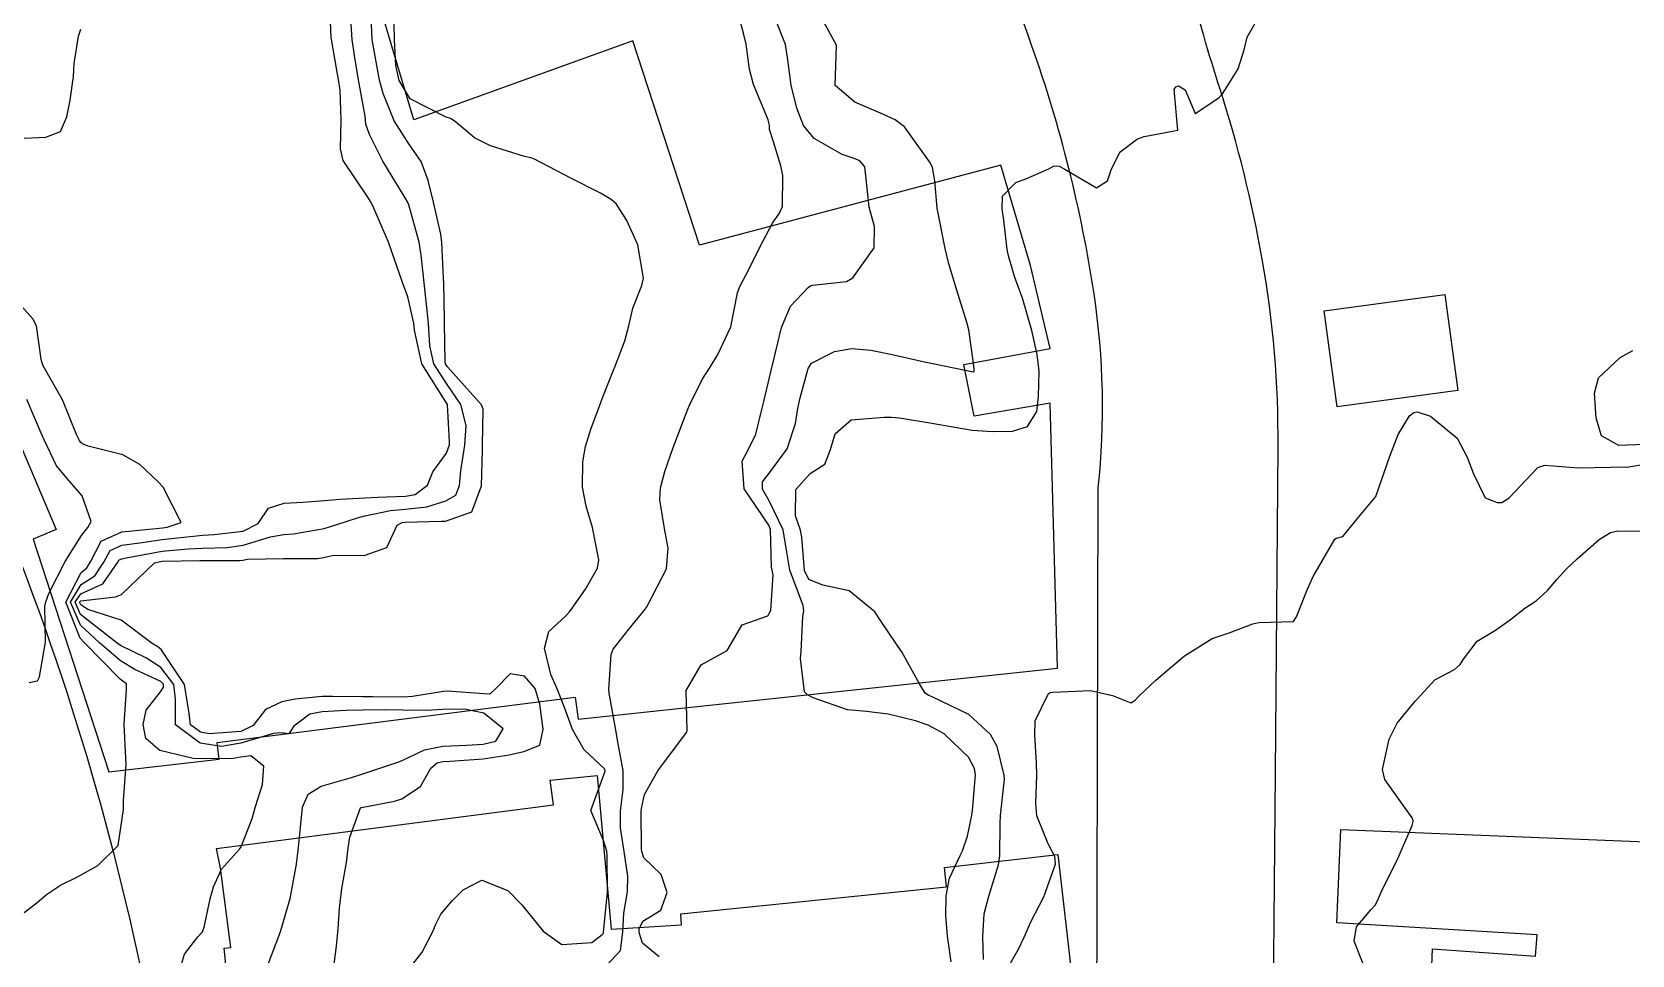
# Model space of a CAD drawing. Header units: metres. Extents: x 298520 to 308411, y 7433745 to 7450750.
# Drawn here: x 302011.5 to 302090.6, y 7441829.5 to 7441875.2 of the extents above; entities that cross this region are included whole.
import ezdxf

# ---------------------------------------------------------------- set-up
doc = ezdxf.new("R2010")
doc.units = ezdxf.units.M
doc.header["$LTSCALE"] = 10
for name, color, linetype in [('Curvas de Nivel 1m', 11, 'Continuous'), ('Curvas de Nivel 5m', 15, 'Continuous'), ('Edificações', 30, 'Continuous'), ('Vias Primárias', 230, 'Continuous')]:
    doc.layers.add(name, color=color, linetype=linetype)

msp = doc.modelspace()

# ---------------------------------------------------------------- linework, layer by layer
at = {"layer": 'Curvas de Nivel 1m', "flags": 128}
for points, elevation in [([(302039.664, 7441828.784), (302040.577, 7441829.768), (302040.69, 7441830.67), (302040.744, 7441831.623), (302040.934, 7441832.668), (302040.947, 7441833.442), (302040.768, 7441834.67), (302040.589, 7441835.833), (302040.576, 7441836.672), (302040.714, 7441837.73), (302040.714, 7441838.671), (302040.47, 7441839.999), (302040.344, 7441840.675), (302040.014, 7441842.494), (302039.997, 7441842.678), (302040.124, 7441844.403), (302040.227, 7441844.676), (302040.943, 7441845.593), (302041.811, 7441846.661), (302041.84, 7441846.704), (302041.884, 7441846.764), (302042.862, 7441848.646), (302042.942, 7441849.674), (302042.752, 7441850.648), (302042.533, 7441852.063), (302042.557, 7441852.651), (302042.778, 7441853.465), (302043.18, 7441854.642), (302043.911, 7441856.55), (302043.948, 7441856.631), (302043.959, 7441856.665), (302043.995, 7441856.749), (302044.622, 7441858.016), (302045.015, 7441858.62), (302045.402, 7441859.243), (302046.043, 7441860.61), (302046.369, 7441862.305), (302046.482, 7441862.604), (302046.932, 7441863.448), (302047.484, 7441864.589), (302048.105, 7441865.745), (302048.446, 7441866.24), (302048.601, 7441866.575), (302048.616, 7441868.095), (302048.513, 7441868.576), (302048.155, 7441869.757), (302047.954, 7441870.377), (302047.952, 7441870.583), (302047.893, 7441870.859), (302047.17, 7441872.595), (302046.965, 7441873.363), (302046.794, 7441874.601), (302046.688, 7441875.073), (302046.271, 7441876.609)], 739), ([(302023.076, 7441828.879), (302023.679, 7441830.478), (302023.783, 7441830.768), (302023.811, 7441830.869), (302024.231, 7441832.339), (302024.343, 7441832.864), (302024.547, 7441834.039), (302024.647, 7441834.861), (302024.748, 7441835.86), (302024.855, 7441836.859), (302025.123, 7441837.503), (302025.773, 7441837.9), (302027.279, 7441838.329), (302027.78, 7441838.485), (302028.03, 7441838.568), (302028.717, 7441838.811), (302029.524, 7441839.064), (302029.787, 7441839.175), (302030.883, 7441839.698), (302031.794, 7441839.882), (302032.964, 7441839.932), (302033.795, 7441839.972), (302034.42, 7441840.12), (302034.779, 7441840.74), (302033.814, 7441841.513), (302032.871, 7441841.711), (302031.816, 7441841.685), (302030.961, 7441841.643), (302029.816, 7441841.654), (302028.957, 7441841.668), (302027.816, 7441841.659), (302027.009, 7441841.638), (302025.814, 7441841.577), (302025.215, 7441841.453), (302024.422, 7441840.864), (302024.181, 7441840.484), (302023.8, 7441840.532), (302023.418, 7441840.495), (302021.794, 7441840.022), (302020.835, 7441839.867), (302019.794, 7441840.024), (302018.571, 7441840.932), (302018.559, 7441842.195), (302018.484, 7441842.933), (302017.841, 7441843.774), (302017.123, 7441844.228), (302015.852, 7441844.855), (302015.677, 7441844.972), (302013.874, 7441846.395), (302013.594, 7441846.994), (302013.887, 7441847.406), (302014.965, 7441847.906), (302015.713, 7441848.972), (302015.782, 7441849.094), (302015.905, 7441849.148), (302016.131, 7441849.192), (302017.909, 7441849.52), (302019.2, 7441849.637), (302019.91, 7441849.674), (302021.114, 7441849.705), (302021.912, 7441849.821), (302023.269, 7441850.232), (302023.918, 7441850.353), (302024.406, 7441850.377), (302025.921, 7441850.641), (302026.55, 7441850.841), (302027.577, 7441851.177), (302027.93, 7441851.262), (302029.205, 7441851.536), (302029.935, 7441851.598), (302031.006, 7441851.72), (302031.941, 7441852.007), (302032.437, 7441852.282), (302032.617, 7441852.77), (302032.688, 7441853.497), (302032.888, 7441854.766), (302032.948, 7441855.731), (302032.687, 7441856.77), (302032.008, 7441857.763), (302031.339, 7441858.787), (302031.143, 7441859.677), (302031.089, 7441860.79), (302030.968, 7441861.882), (302030.871, 7441862.792), (302030.725, 7441864.156), (302030.617, 7441864.795), (302030.111, 7441866.654), (302030.051, 7441866.801), (302029.93, 7441866.988), (302028.821, 7441868.813), (302028.156, 7441870.125), (302027.983, 7441870.645), (302027.97, 7441870.823), (302027.952, 7441871.037), (302027.619, 7441872.829), (302027.416, 7441874.043), (302027.312, 7441874.834), (302027.242, 7441875.854)], 736), ([(302026.375, 7441828.843), (302026.529, 7441829.987), (302026.608, 7441830.841), (302026.677, 7441831.862), (302026.799, 7441832.839), (302027.019, 7441834.124), (302027.106, 7441834.829), (302027.195, 7441835.374), (302027.718, 7441836.821), (302027.763, 7441836.844), (302029.406, 7441837.164), (302029.768, 7441837.266), (302030.683, 7441837.882), (302031.203, 7441838.786), (302031.512, 7441839.056), (302031.786, 7441839.118), (302032.149, 7441839.137), (302033.788, 7441839.249), (302035.078, 7441839.45), (302035.792, 7441839.617), (302036.588, 7441839.929), (302036.751, 7441840.721), (302036.596, 7441841.947), (302036.354, 7441842.725), (302035.839, 7441843.341), (302035.127, 7441843.45), (302034.434, 7441842.744), (302034.124, 7441842.452), (302033.829, 7441842.462), (302032.012, 7441842.595), (302031.83, 7441842.578), (302030.295, 7441842.326), (302029.825, 7441842.3), (302028.323, 7441842.318), (302027.825, 7441842.319), (302026.335, 7441842.333), (302025.825, 7441842.328), (302024.489, 7441842.197), (302023.821, 7441842.065), (302023.013, 7441841.684), (302022.416, 7441840.891), (302021.8, 7441840.602), (302020.225, 7441840.489), (302019.799, 7441840.561), (302019.31, 7441840.925), (302019.25, 7441841.487), (302019.006, 7441842.928), (302017.85, 7441844.654), (302017.689, 7441844.781), (302017.419, 7441844.947), (302015.87, 7441846.1), (302014.227, 7441846.637), (302013.881, 7441846.86), (302013.82, 7441846.991), (302013.884, 7441847.064), (302015.599, 7441847.26), (302015.887, 7441847.375), (302017.526, 7441848.946), (302017.904, 7441849.034), (302019.765, 7441849.061), (302019.904, 7441849.062), (302021.748, 7441849.058), (302021.905, 7441849.076), (302022.134, 7441849.125), (302023.906, 7441849.154), (302025.597, 7441849.162), (302025.907, 7441849.21), (302026.381, 7441849.316), (302027.908, 7441849.311), (302029.014, 7441849.707), (302029.532, 7441850.804), (302029.787, 7441850.939), (302029.925, 7441850.957), (302031.705, 7441851.004), (302031.926, 7441851.012), (302033.23, 7441851.464), (302033.71, 7441852.754), (302033.749, 7441854.532), (302033.757, 7441854.753), (302033.788, 7441856.55), (302033.705, 7441856.754), (302032.021, 7441858.644), (302031.929, 7441858.781), (302031.902, 7441858.903), (302031.875, 7441860.782), (302031.872, 7441860.955), (302031.837, 7441862.782), (302031.83, 7441863.028), (302031.743, 7441864.784), (302031.69, 7441865.191), (302031.332, 7441866.788), (302031.064, 7441867.856), (302030.721, 7441868.794), (302030.151, 7441869.613), (302029.392, 7441870.808), (302028.842, 7441872.155), (302028.656, 7441872.815), (302028.311, 7441874.72), (302028.3, 7441874.819), (302028.228, 7441876.288)], 737), ([(302056.936, 7441829.211), (302056.756, 7441830.479), (302056.683, 7441831.495), (302056.697, 7441832.48), (302056.851, 7441833.35), (302057.391, 7441834.473), (302057.508, 7441834.701), (302057.747, 7441835.432), (302057.97, 7441836.467), (302057.999, 7441836.7), (302058.144, 7441838.465), (302058.093, 7441838.772), (302057.791, 7441839.327), (302056.593, 7441840.482), (302055.809, 7441840.908), (302055.182, 7441841.127), (302053.817, 7441841.454), (302052.747, 7441841.598), (302051.82, 7441841.676), (302050.122, 7441842.264), (302049.831, 7441842.413), (302049.684, 7441842.562), (302049.488, 7441844.204), (302049.513, 7441844.565), (302049.6, 7441846.294), (302049.659, 7441846.563), (302049.613, 7441846.828), (302048.956, 7441848.574), (302048.811, 7441849.475), (302048.63, 7441850.579), (302047.944, 7441852.006), (302047.606, 7441852.593), (302047.603, 7441852.947), (302047.961, 7441853.389), (302048.83, 7441854.577), (302049.246, 7441855.831), (302049.361, 7441856.569), (302049.467, 7441857.102), (302049.874, 7441858.562), (302050.025, 7441858.814), (302051.177, 7441859.403), (302052.033, 7441859.55), (302052.962, 7441859.456), (302054.03, 7441859.242), (302055.628, 7441858.892), (302056.026, 7441858.805), (302057.631, 7441858.474), (302058.022, 7441858.392), (302058.079, 7441858.413), (302058.086, 7441858.469), (302058.075, 7441858.521), (302058.028, 7441858.938), (302057.814, 7441860.472), (302057.735, 7441860.785), (302057.198, 7441862.479), (302056.832, 7441863.736), (302056.647, 7441864.484), (302056.274, 7441866.326), (302056.25, 7441866.489), (302056.133, 7441867.841), (302056.02, 7441868.491), (302055.923, 7441868.715), (302054.638, 7441870.505), (302054.168, 7441870.861), (302053.561, 7441871.13), (302052.181, 7441871.724), (302051.198, 7441872.55), (302051.234, 7441873.518), (302051.269, 7441874.549), (302050.232, 7441876.438)], 741), ([(302058.533, 7441829.319), (302058.5, 7441830.458), (302058.571, 7441831.586), (302058.799, 7441832.454), (302059.289, 7441834.007), (302059.357, 7441834.446), (302059.362, 7441836.059), (302059.384, 7441836.446), (302059.58, 7441838.242), (302059.566, 7441838.443), (302059.211, 7441839.863), (302058.892, 7441840.454), (302057.817, 7441841.44), (302055.996, 7441842.323), (302055.831, 7441842.386), (302055.661, 7441842.492), (302055.368, 7441842.964), (302054.525, 7441844.503), (302053.863, 7441845.481), (302053.449, 7441846.097), (302053.162, 7441846.521), (302051.888, 7441847.554), (302050.6, 7441847.846), (302049.896, 7441848.115), (302049.686, 7441848.563), (302049.56, 7441850.206), (302049.483, 7441850.567), (302049.239, 7441851.265), (302049.261, 7441852.57), (302049.961, 7441853.358), (302050.694, 7441853.824), (302050.968, 7441854.55), (302051.198, 7441855.331), (302051.988, 7441856.009), (302053.628, 7441856.155), (302053.989, 7441856.141), (302054.384, 7441856.111), (302055.987, 7441855.859), (302056.748, 7441855.72), (302057.983, 7441855.505), (302058.967, 7441855.44), (302059.983, 7441855.455), (302060.725, 7441855.693), (302061.175, 7441856.428), (302061.268, 7441857.164), (302061.295, 7441858.427), (302061.204, 7441859.255), (302060.935, 7441860.431), (302060.474, 7441862.029), (302060.324, 7441862.437), (302060.08, 7441863.107), (302059.771, 7441864.126), (302059.712, 7441864.446), (302059.551, 7441865.892), (302059.469, 7441866.45), (302059.488, 7441867.084), (302060.133, 7441867.756), (302060.64, 7441867.93), (302061.77, 7441868.424), (302062.006, 7441868.559), (302062.144, 7441868.576), (302062.287, 7441868.561), (302062.561, 7441868.414), (302064.129, 7441867.49), (302064.68, 7441867.839), (302064.85, 7441868.383), (302065.278, 7441869.253), (302066.158, 7441869.921), (302066.494, 7441870.032), (302068.163, 7441870.35), (302067.978, 7441872.352), (302068.051, 7441872.485), (302068.186, 7441872.528), (302068.516, 7441872.345), (302069.006, 7441871.173), (302070.179, 7441871.933), (302070.36, 7441872.14), (302070.479, 7441872.317), (302071.136, 7441873.374), (302071.436, 7441874.308), (302071.579, 7441874.947), (302072.231, 7441876.068)], 742), ([(302011.078, 7441869.952), (302012.153, 7441870.003), (302012.882, 7441870.276), (302013.183, 7441871), (302013.35, 7441871.824), (302013.527, 7441872.997), (302013.555, 7441873.64), (302013.765, 7441874.994), (302013.877, 7441875.332)], 734), ([(302030.07, 7441828.796), (302030.767, 7441829.694), (302031.329, 7441830.784), (302031.434, 7441831.036), (302031.695, 7441831.573), (302032.247, 7441832.23), (302032.803, 7441832.764), (302033.718, 7441833.251), (302035.015, 7441832.737), (302035.702, 7441832.021), (302036.763, 7441830.719), (302037.677, 7441830.071), (302039.161, 7441830.171), (302039.682, 7441830.563), (302039.733, 7441830.629), (302039.747, 7441830.679), (302039.92, 7441832.467), (302039.934, 7441832.678), (302039.925, 7441834.484), (302039.904, 7441834.678), (302039.741, 7441835.213), (302039.11, 7441836.69), (302039.781, 7441838.506), (302039.818, 7441838.644), (302039.818, 7441838.68), (302039.784, 7441838.751), (302038.788, 7441839.69), (302038.211, 7441840.704), (302037.819, 7441841.794), (302037.446, 7441842.714), (302037.142, 7441843.415), (302036.818, 7441844.72), (302037.032, 7441845.551), (302037.877, 7441846.325), (302038.066, 7441846.521), (302038.198, 7441846.705), (302038.844, 7441847.648), (302039.448, 7441848.685), (302039.506, 7441849.085), (302039.192, 7441850.687), (302038.89, 7441851.739), (302038.699, 7441852.693), (302038.72, 7441853.938), (302038.852, 7441854.691), (302039.119, 7441855.551), (302039.537, 7441856.685), (302039.665, 7441857.016), (302040.011, 7441857.901), (302040.233, 7441858.465), (302040.316, 7441858.677), (302040.792, 7441859.916), (302040.997, 7441860.67), (302041.187, 7441861.538), (302041.644, 7441862.664), (302041.722, 7441863.018), (302041.442, 7441864.667), (302040.897, 7441865.88), (302040.377, 7441866.677), (302040.116, 7441866.916), (302039.586, 7441867.221), (302038.132, 7441867.967), (302036.681, 7441868.722), (302036.329, 7441868.911), (302036.145, 7441868.973), (302035.838, 7441869.041), (302034.151, 7441869.569), (302033.355, 7441869.962), (302032.409, 7441870.776), (302032.165, 7441870.923), (302031.959, 7441870.989), (302030.179, 7441871.884), (302029.627, 7441872.806), (302029.473, 7441873.534), (302029.407, 7441874.808), (302029.391, 7441875.638)], 738), ([(302011.075, 7441831.643), (302011.7, 7441832.135), (302012.178, 7441832.541), (302012.871, 7441833.003), (302013.717, 7441833.417), (302014.729, 7441833.974), (302015.733, 7441834.97), (302015.99, 7441836.736), (302015.99, 7441836.967), (302015.995, 7441837.196), (302016.118, 7441838.965), (302016.101, 7441839.28), (302016.033, 7441840.967), (302016.137, 7441842.657), (302016.138, 7441842.965), (302015.961, 7441843.095), (302015.835, 7441843.186), (302014.058, 7441844.988), (302013.856, 7441845.215), (302013.141, 7441847.001), (302013.898, 7441848.466), (302014.184, 7441848.704), (302014.365, 7441848.985), (302014.885, 7441850.008), (302015.918, 7441850.483), (302017.612, 7441850.637), (302017.92, 7441850.668), (302018.156, 7441850.702), (302018.844, 7441850.931), (302017.949, 7441852.678), (302017.701, 7441852.944), (302016.804, 7441853.8), (302015.966, 7441854.287), (302014.251, 7441854.707), (302013.971, 7441854.823), (302013.881, 7441854.9), (302013.82, 7441854.992), (302013.676, 7441855.294), (302012.967, 7441857), (302012.02, 7441858.686), (302011.94, 7441858.929), (302011.927, 7441859.011), (302011.686, 7441860.662), (302011.505, 7441861.018), (302010.066, 7441862.605)], 734), ([(302091.244, 7441854.804), (302089.98, 7441854.744), (302089.122, 7441855.231), (302088.857, 7441856.097), (302088.774, 7441857.336), (302088.967, 7441858.096), (302090.033, 7441859.101), (302090.659, 7441859.452)], 743), ([(302011.325, 7441843.025), (302011.743, 7441843.111), (302011.836, 7441843.302), (302012.126, 7441845.016), (302012.097, 7441846.8), (302012.151, 7441847.016), (302012.298, 7441847.425), (302013.1, 7441849.002), (302013.916, 7441850.288), (302014.223, 7441850.684), (302014.401, 7441850.985), (302013.942, 7441852.251), (302013.3, 7441853), (302012.686, 7441853.735), (302012.067, 7441855.019), (302011.976, 7441855.239), (302011.212, 7441857.022)], 733), ([(302059.666, 7441828.765), (302060.269, 7441829.842), (302060.545, 7441830.431), (302060.907, 7441831.216), (302061.529, 7441832.422), (302061.581, 7441832.555), (302061.719, 7441832.993), (302062.107, 7441834.039), (302062.071, 7441834.417), (302061.739, 7441835.049), (302061.183, 7441836.426), (302061.129, 7441837.06), (302061.185, 7441838.426), (302061.166, 7441839.049), (302061.084, 7441840.427), (302061.104, 7441841.137), (302061.72, 7441842.421), (302061.768, 7441842.486), (302061.834, 7441842.527), (302061.967, 7441842.551), (302063.835, 7441842.629), (302064.922, 7441842.379), (302065.828, 7441842.012), (302066.048, 7441842.149), (302066.242, 7441842.366), (302067.059, 7441843.14), (302067.847, 7441843.801), (302068.49, 7441844.34), (302069.862, 7441845.196), (302070.697, 7441845.48), (302071.869, 7441845.934), (302072.169, 7441845.998), (302073.871, 7441846.049), (302074.034, 7441846.278), (302074.555, 7441847.609), (302074.85, 7441848.266), (302075.922, 7441850.116), (302076.001, 7441850.17), (302076.313, 7441850.246), (302077.037, 7441851.138), (302077.953, 7441852.23), (302078.639, 7441854.22), (302079.056, 7441855.286), (302079.609, 7441856.206), (302079.826, 7441856.372), (302079.996, 7441856.407), (302080.662, 7441856.193), (302081.982, 7441855.108), (302082.463, 7441854.175), (302082.786, 7441853.351), (302083.357, 7441852.166), (302083.949, 7441851.926), (302084.179, 7441851.927), (302084.55, 7441852.151), (302085.968, 7441853.654), (302086.32, 7441853.776), (302087.968, 7441853.643), (302089.566, 7441853.683), (302089.969, 7441853.688), (302090.372, 7441853.672), (302091.972, 7441853.938)], 743), ([(302077.663, 7441828.23), (302076.882, 7441830.238), (302076.996, 7441830.934), (302077.706, 7441831.787), (302077.925, 7441832.011), (302078.04, 7441832.225), (302078.271, 7441832.774), (302078.983, 7441834.211), (302079.75, 7441835.951), (302079.802, 7441836.15), (302079.802, 7441836.2), (302079.755, 7441836.333), (302078.395, 7441838.221), (302078.282, 7441838.716), (302078.608, 7441840.218), (302079.014, 7441841.013), (302079.83, 7441842.02), (302079.92, 7441842.111), (302079.988, 7441842.198), (302080.87, 7441843.163), (302081.848, 7441843.674), (302082.118, 7441843.909), (302082.284, 7441844.176), (302082.965, 7441845.066), (302083.867, 7441845.612), (302084.606, 7441846.149), (302085.316, 7441846.704), (302085.887, 7441847.064), (302086.451, 7441847.568), (302086.911, 7441848.12), (302087.383, 7441848.64), (302087.913, 7441849.138), (302088.998, 7441850.094), (302089.565, 7441850.449), (302089.93, 7441850.526), (302091.487, 7441850.507)], 744)]:
    msp.add_lwpolyline(points, dxfattribs=dict(at, elevation=elevation))
at = {"layer": 'Curvas de Nivel 5m', "flags": 128}
for points, elevation in [([(302018.813, 7441828.928), (302019.005, 7441829.592), (302019.678, 7441830.446), (302019.9, 7441830.699), (302019.992, 7441830.917), (302020.288, 7441832.33), (302020.443, 7441832.913), (302020.835, 7441833.795), (302021.732, 7441834.776), (302021.807, 7441834.899), (302022.351, 7441836.294), (302022.531, 7441836.888), (302022.87, 7441837.98), (302022.933, 7441838.883), (302022.29, 7441839.394), (302021.787, 7441839.337), (302021.42, 7441839.271), (302019.786, 7441839.242), (302019.437, 7441839.273), (302017.79, 7441839.657), (302017.102, 7441840.256), (302016.96, 7441840.953), (302017.115, 7441841.649), (302017.827, 7441842.559), (302017.977, 7441842.793), (302017.964, 7441842.939), (302017.834, 7441843.079), (302016.549, 7441843.669), (302015.844, 7441844.099), (302014.805, 7441844.98), (302013.866, 7441845.86), (302013.366, 7441846.998), (302013.892, 7441847.871), (302014.574, 7441848.305), (302015.026, 7441848.979), (302015.333, 7441849.551), (302015.911, 7441849.815), (302016.909, 7441849.952), (302017.914, 7441850.094), (302018.664, 7441850.183), (302019.917, 7441850.317), (302020.481, 7441850.351), (302021.919, 7441850.505), (302022.662, 7441850.889), (302023.174, 7441851.642), (302023.938, 7441851.902), (302024.863, 7441851.937), (302025.941, 7441852.024), (302026.691, 7441852.089), (302027.943, 7441852.157), (302028.561, 7441852.196), (302029.945, 7441852.241), (302030.424, 7441852.317), (302031.027, 7441852.789), (302031.301, 7441853.445), (302031.969, 7441854.37), (302032.115, 7441854.778), (302032.128, 7441854.931), (302032.017, 7441856.78), (302031.994, 7441856.827), (302030.749, 7441858.793), (302030.393, 7441860.443), (302030.364, 7441860.797), (302030.062, 7441862.096), (302029.797, 7441862.803), (302029.651, 7441863.231), (302029.109, 7441864.81), (302028.33, 7441866.598), (302028.212, 7441866.819), (302028.115, 7441866.974), (302026.869, 7441868.839), (302026.724, 7441869.417), (302026.766, 7441870.841), (302026.707, 7441872.32), (302026.63, 7441872.843), (302026.564, 7441873.212), (302026.279, 7441874.849), (302026.271, 7441874.907), (302026.226, 7441876.113)], 735), ([(302042.487, 7441829.463), (302041.678, 7441830.127), (302041.507, 7441830.662), (302041.511, 7441830.836), (302041.691, 7441831.225), (302042.575, 7441831.771), (302042.898, 7441832.642), (302042.597, 7441833.522), (302041.73, 7441834.357), (302041.636, 7441834.661), (302041.623, 7441834.773), (302041.612, 7441836.662), (302041.625, 7441836.8), (302041.771, 7441837.484), (302042.437, 7441838.65), (302043.801, 7441840.481), (302043.866, 7441840.566), (302043.885, 7441840.629), (302043.833, 7441842.63), (302044.575, 7441843.894), (302045.853, 7441844.61), (302046.593, 7441845.875), (302047.87, 7441846.327), (302048.021, 7441846.588), (302048.129, 7441848.357), (302048.079, 7441848.587), (302048.054, 7441848.737), (302048.009, 7441850.589), (302047.926, 7441850.809), (302046.695, 7441852.603), (302046.596, 7441853.974), (302046.925, 7441854.6), (302047.271, 7441855.306), (302047.597, 7441856.594), (302047.676, 7441856.915), (302048.02, 7441858.391), (302048.054, 7441858.558), (302048.062, 7441858.589), (302048.083, 7441858.648), (302048.544, 7441860.575), (302048.992, 7441861.638), (302049.872, 7441862.562), (302049.988, 7441862.646), (302050.074, 7441862.679), (302051.755, 7441862.865), (302052.078, 7441863.037), (302053.13, 7441864.524), (302053.156, 7441865.577), (302052.892, 7441866.528), (302052.728, 7441867.938), (302052.666, 7441868.532), (302052.428, 7441868.818), (302052.147, 7441868.939), (302051.55, 7441869.145), (302050.157, 7441869.93), (302049.641, 7441870.565), (302049.309, 7441871.435), (302049.03, 7441872.572), (302048.836, 7441873.944), (302048.745, 7441874.575), (302048.226, 7441875.857)], 740)]:
    msp.add_lwpolyline(points, dxfattribs=dict(at, elevation=elevation))
at = {"layer": 'Edificações'}
msp.add_lwpolyline([(302008.681, 7441859.934), (302012.662, 7441850.598), (302011.521, 7441850.111), (302015.272, 7441838.602), (302020.726, 7441839.226), (302020.631, 7441840.057), (302038.346, 7441842.302), (302038.484, 7441841.209), (302062.195, 7441843.726), (302061.833, 7441856.841), (302058.077, 7441856.204), (302057.563, 7441858.748), (302061.847, 7441859.551), (302060.863, 7441863.643), (302059.397, 7441868.609), (302044.498, 7441864.656), (302041.194, 7441874.759), (302030.36, 7441870.851), (302027.554, 7441880.268)], dxfattribs=at)
for points in [[(302075.391, 7441861.399), (302081.364, 7441862.208), (302082.006, 7441857.472), (302076.033, 7441856.662)], [(302020.594, 7441834.814), (302037.261, 7441836.972), (302037.104, 7441838.192), (302039.433, 7441838.418), (302040.127, 7441830.827), (302043.601, 7441831.036), (302043.568, 7441831.589), (302056.704, 7441832.919), (302056.607, 7441833.876), (302062.222, 7441834.518), (302062.863, 7441828.906), (302040.895, 7441826.108), (302042.72, 7441813.203), (302030.861, 7441812.079), (302030.363, 7441817.337), (302035.49, 7441817.823), (302035.225, 7441820.618), (302019.698, 7441818.61), (302019.133, 7441823.714), (302021.564, 7441823.983), (302020.976, 7441829.882), (302021.31, 7441829.915), (302020.797, 7441833.84)], [(302076.215, 7441835.75), (302105.624, 7441834.568), (302105.424, 7441829.602), (302102.265, 7441829.729), (302102.065, 7441824.761), (302080.586, 7441825.633), (302080.757, 7441829.855), (302085.855, 7441829.488), (302085.931, 7441830.549), (302076.03, 7441831.144)]]:
    msp.add_lwpolyline(points, close=True, dxfattribs=at)
at = {"layer": 'Vias Primárias'}
msp.add_lwpolyline([(302008.41, 7441854.99, -0.051094), (302016.664, 7441829.668), (302023.318, 7441798.903), (302030.987, 7441773.746), (302037.941, 7441749.95), (302040.113, 7441743.314), (302043.229, 7441732.99), (302047.243, 7441720.974, 0.073196), (302052.307, 7441710.966, 0.044886), (302055.825, 7441706.826, 0.229473), (302063.933, 7441704.089, 0.113928), (302067.249, 7441705.309, 0.285589), (302069.736, 7441710.66, -0.003477), (302068.845, 7441718.424), (302065.84, 7441741.739, 0.006082), (302064.74, 7441749.523), (302063.922, 7441769.022), (302064.107, 7441812.517), (302064.216, 7441852.655, 0.064204), (302064.009, 7441862.248, 0.047925), (302060.938, 7441874.499, 0.00133), (302054.695, 7441891.923, 0.026224)], format="xyb", dxfattribs=at)
at = {"layer": 'Vias Primárias', "elevation": 746.313}
msp.add_lwpolyline([(302174.249, 7441857.796), (302171, 7441853.196), (302157.217, 7441840.298), (302143.476, 7441829.296), (302107.167, 7441802.382), (302079.989, 7441782.999, -0.05815), (302078.397, 7441782.122, -0.245324), (302075.369, 7441782.408, -0.243849), (302072.835, 7441786.86, 0.009309), (302072.653, 7441790.024), (302072.753, 7441813.062), (302072.986, 7441838.548), (302073.115, 7441854.681, 0.046064), (302072.334, 7441863.957, 0.033612), (302070.247, 7441872.363, -0.013986), (302068.696, 7441877.708, -0.263786)], format="xyb", dxfattribs=at)

doc.saveas('drawing.dxf')
